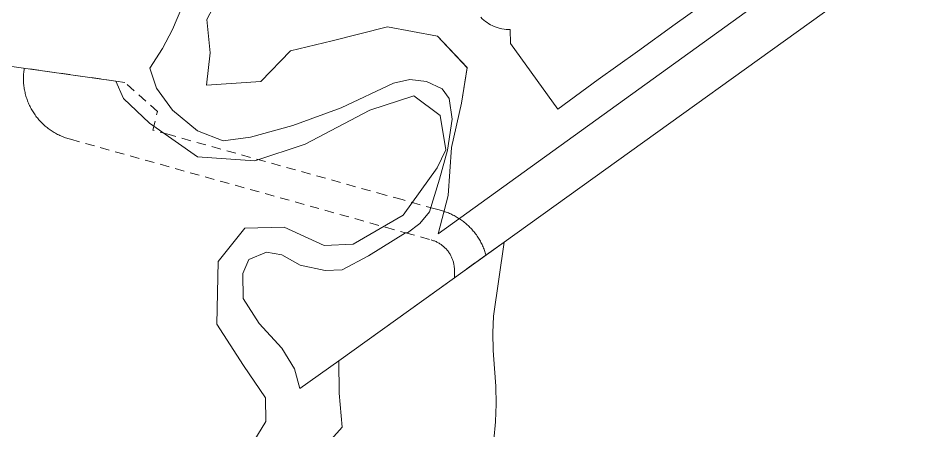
# Model space of a CAD drawing. Header units: metres. Extents: x 300929 to 302396, y 6244220 to 6246836.
# Drawn here: x 301811.8 to 302103.1, y 6244617.5 to 6244750.2 of the extents above; entities that cross this region are included whole.
import ezdxf

# ---------------------------------------------------------------- set-up
doc = ezdxf.new("R2010")
doc.units = ezdxf.units.M
doc.linetypes.add('Dash', pattern=[5, 3, -2])
doc.layers.add('Cadastre Easements_SP_EXT', color=7, linetype='Continuous', lineweight=5)
doc.layers.add('Cadastre Land Parcels_SP_EXT', color=7, linetype='Continuous', lineweight=5)

msp = doc.modelspace()

# ---------------------------------------------------------------- linework, layer by layer
at = {"layer": 'Cadastre Easements_SP_EXT', "linetype": 'Dash'}
msp.add_lwpolyline([(301962.29, 6244674.01), (301962.18, 6244674.4), (301962.07, 6244674.78), (301961.94, 6244675.16), (301961.81, 6244675.54), (301961.67, 6244675.91), (301961.53, 6244676.29), (301961.37, 6244676.66), (301961.21, 6244677.02), (301961.04, 6244677.39), (301960.87, 6244677.75), (301960.69, 6244678.1), (301960.5, 6244678.46), (301960.3, 6244678.81), (301960.1, 6244679.15), (301959.89, 6244679.49), (301959.67, 6244679.83), (301959.45, 6244680.16), (301959.22, 6244680.49), (301958.98, 6244680.81), (301958.74, 6244681.13), (301958.49, 6244681.45), (301958.23, 6244681.76), (301957.97, 6244682.06), (301957.7, 6244682.36), (301957.43, 6244682.65), (301957.15, 6244682.94), (301956.87, 6244683.22), (301956.58, 6244683.5), (301956.28, 6244683.77), (301955.98, 6244684.03), (301955.68, 6244684.29), (301955.36, 6244684.54), (301955.05, 6244684.79), (301954.73, 6244685.03), (301954.4, 6244685.26), (301954.07, 6244685.49), (301953.74, 6244685.71), (301953.4, 6244685.92), (301953.06, 6244686.13), (301952.71, 6244686.33), (301952.37, 6244686.53), (301952.02, 6244686.72), (301951.67, 6244686.9), (301951.31, 6244687.07), (301950.95, 6244687.24), (301950.59, 6244687.4), (301950.22, 6244687.56), (301949.86, 6244687.7), (301949.48, 6244687.84), (301949.11, 6244687.98), (301948.73, 6244688.1), (301948.36, 6244688.22), (301947.97, 6244688.33), (301947.59, 6244688.43), (301947.21, 6244688.53), (301945.97, 6244688.87), (301935.35, 6244691.84), (301929.97, 6244693.33), (301860.38, 6244712.74), (301855.13, 6244714.21), (301856.67, 6244720.22), (301846.14, 6244729.54), (301843.31, 6244729.94), (301813.82, 6244734.08), (301813.75, 6244733.48), (301813.7, 6244733.09), (301813.66, 6244732.69), (301813.62, 6244732.29), (301813.6, 6244731.89), (301813.58, 6244731.49), (301813.57, 6244731.09), (301813.56, 6244730.69), (301813.57, 6244730.29), (301813.58, 6244729.88), (301813.61, 6244729.48), (301813.63, 6244729.09), (301813.67, 6244728.69), (301813.72, 6244728.29), (301813.77, 6244727.89), (301813.83, 6244727.49), (301813.9, 6244727.1), (301813.98, 6244726.71), (301814.06, 6244726.31), (301814.15, 6244725.92), (301814.25, 6244725.54), (301814.36, 6244725.15), (301814.48, 6244724.77), (301814.6, 6244724.38), (301814.73, 6244724), (301814.87, 6244723.63), (301815.02, 6244723.26), (301815.17, 6244722.88), (301815.33, 6244722.52), (301815.5, 6244722.15), (301815.67, 6244721.79), (301815.85, 6244721.44), (301816.04, 6244721.08), (301816.24, 6244720.73), (301816.44, 6244720.39), (301816.65, 6244720.04), (301816.87, 6244719.71), (301817.09, 6244719.37), (301817.32, 6244719.05), (301817.56, 6244718.72), (301817.8, 6244718.4), (301818.05, 6244718.09), (301818.3, 6244717.78), (301818.56, 6244717.47), (301818.83, 6244717.18), (301819.11, 6244716.88), (301819.38, 6244716.59), (301819.67, 6244716.31), (301819.96, 6244716.04), (301820.25, 6244715.76), (301820.56, 6244715.5), (301820.86, 6244715.24), (301821.17, 6244714.99), (301821.49, 6244714.74), (301821.81, 6244714.5), (301822.13, 6244714.27), (301822.47, 6244714.04), (301822.8, 6244713.82), (301823.14, 6244713.61), (301823.48, 6244713.4), (301823.83, 6244713.2), (301824.18, 6244713), (301824.54, 6244712.82), (301824.89, 6244712.64), (301825.26, 6244712.47), (301825.62, 6244712.3), (301825.99, 6244712.14), (301826.36, 6244711.99), (301826.74, 6244711.85), (301827.11, 6244711.72), (301827.49, 6244711.59), (301827.88, 6244711.47), (301828.26, 6244711.36), (301828.65, 6244711.25), (301930.02, 6244682.99), (301936.42, 6244681.2), (301944.65, 6244678.91), (301944.92, 6244678.83), (301945.19, 6244678.75), (301945.45, 6244678.66), (301945.71, 6244678.56), (301945.97, 6244678.46), (301946.23, 6244678.35), (301946.48, 6244678.23), (301946.73, 6244678.11), (301946.97, 6244677.97), (301947.22, 6244677.83), (301947.46, 6244677.69), (301947.69, 6244677.54), (301947.92, 6244677.38), (301948.14, 6244677.22), (301948.36, 6244677.04), (301948.58, 6244676.87), (301948.79, 6244676.68), (301949, 6244676.5), (301949.2, 6244676.3), (301949.39, 6244676.1), (301949.58, 6244675.9), (301949.76, 6244675.69), (301949.94, 6244675.47), (301950.11, 6244675.25), (301950.28, 6244675.03), (301950.44, 6244674.8), (301950.59, 6244674.57), (301950.74, 6244674.33), (301950.88, 6244674.09), (301951.01, 6244673.84), (301951.13, 6244673.59), (301951.25, 6244673.34), (301951.37, 6244673.08), (301951.47, 6244672.83), (301951.57, 6244672.56), (301951.66, 6244672.3), (301951.74, 6244672.03), (301951.82, 6244671.77), (301951.88, 6244671.5), (301951.94, 6244671.22), (301952, 6244670.95), (301952.04, 6244670.67), (301952.08, 6244670.4), (301952.11, 6244670.12), (301952.13, 6244669.84), (301952.15, 6244669.56), (301952.15, 6244669.28), (301952.15, 6244669.01), (301952.13, 6244666.73), (301962.29, 6244674.01)], close=True, dxfattribs=at)
at = {"layer": 'Cadastre Land Parcels_SP_EXT', "linetype": 'Continuous'}
for points in [[(301879.53, 6244763.02), (301872.54, 6244749.75), (301873.62, 6244739.01), (301872.46, 6244728.61), (301889.9, 6244729.8), (301899.45, 6244739.66), (301912.85, 6244742.84), (301930.65, 6244747.41), (301946.72, 6244744.42), (301956.24, 6244734.25), (301954.48, 6244722.82), (301951.21, 6244708.65), (301950.17, 6244693.23), (301946.92, 6244680.9), (302099.04, 6244790.56)], [(302099.04, 6244790.56), (301946.92, 6244680.9), (301950.17, 6244693.23), (301951.21, 6244708.65), (301954.48, 6244722.82), (301956.24, 6244734.26), (301946.72, 6244744.42), (301930.65, 6244747.41), (301912.85, 6244742.84), (301899.45, 6244739.66), (301889.9, 6244729.8), (301872.46, 6244728.61), (301873.62, 6244739.01), (301872.54, 6244749.75), (301879.53, 6244763.02)], [(301867.52, 6244760.72), (301861.45, 6244746.51), (301858.3, 6244740.42), (301854.17, 6244734.14), (301856.33, 6244727.66), (301861.44, 6244720.59), (301869.49, 6244713.91), (301877.75, 6244710.76), (301886.6, 6244711.93), (301900.16, 6244715.66), (301915.7, 6244721.34), (301932.53, 6244729.27), (301937.84, 6244730.44), (301943.14, 6244729.85), (301948.26, 6244727.49), (301950.42, 6244724.35), (301951.4, 6244717.67), (301949.89, 6244707.76), (301947.31, 6244698.47), (301944.16, 6244687.88), (301941.02, 6244684.15), (301937.09, 6244681.21), (301936.42, 6244681.2), (301924.52, 6244673.76), (301916.08, 6244669.25), (301910.58, 6244669.06), (301902.53, 6244670.83), (301896.64, 6244674.16), (301891.73, 6244674.95), (301886.04, 6244672.59), (301884.07, 6244668.08), (301884.27, 6244660.04), (301889.37, 6244652), (301896.64, 6244644.16), (301900.76, 6244637.49), (301902.48, 6244631.14), (301914.93, 6244640.08), (301952.13, 6244666.73), (301962.29, 6244674.01), (301968.19, 6244678.23), (302103.12, 6244775.14)], [(302035.33, 6244757.01), (302023.16, 6244748.24), (302011, 6244739.46), (301998.42, 6244730.4), (301985.37, 6244720.97), (301970.18, 6244742.03), (301970.06, 6244746.53), (301969.41, 6244746.53), (301968.75, 6244746.56), (301968.1, 6244746.63), (301967.45, 6244746.74), (301966.81, 6244746.88), (301966.18, 6244747.05), (301965.55, 6244747.25), (301964.94, 6244747.49), (301964.34, 6244747.76), (301963.76, 6244748.05), (301963.19, 6244748.38), (301962.64, 6244748.74), (301962.11, 6244749.13), (301961.6, 6244749.54), (301961.12, 6244749.98), (301960.65, 6244750.45)], [(301884.94, 6244609.86), (301891.54, 6244620.6), (301891.39, 6244628.2), (301884.29, 6244638.57), (301875.72, 6244651.82), (301876.23, 6244671.95), (301884.73, 6244682.72), (301897.44, 6244682.97), (301910.26, 6244677.11), (301919.56, 6244677.49), (301935.69, 6244686.81), (301946.61, 6244702.04), (301949.4, 6244707.8), (301947.58, 6244718.87), (301939.15, 6244725.21), (301924.93, 6244720.63), (301904.12, 6244709.72), (301888.01, 6244704.3), (301869.58, 6244705.55), (301854.05, 6244716.45), (301845.69, 6244724.3), (301843.31, 6244729.94), (301843.31, 6244729.94), (301783, 6244738.41)], [(301964.84, 6244614.67), (301965.36, 6244620.43), (301965.36, 6244620.58), (301965.56, 6244626.16), (301965.45, 6244631.89), (301965.05, 6244637.61), (301964.65, 6244643.33), (301964.55, 6244649.07), (301964.73, 6244654.41), (301968.19, 6244678.23), (301914.93, 6244640.08), (301915.14, 6244629.61), (301916.07, 6244618.73), (301901.8, 6244602.73)]]:
    msp.add_lwpolyline(points, dxfattribs=at)

doc.saveas('drawing.dxf')
